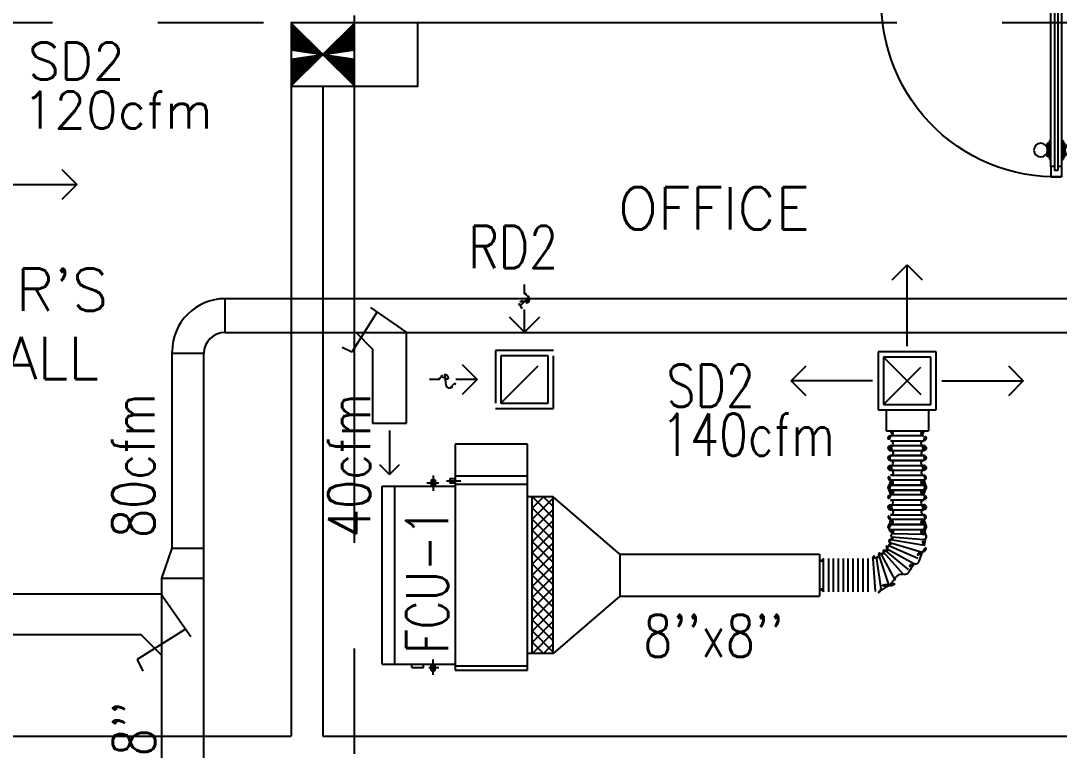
# Model space of a CAD drawing. Extents: x 417866029 to 417866302, y 43498045 to 43498122.
# Drawn here: x 417866086.663 to 417866091.583, y 43498075.524 to 43498078.981 of the extents above; entities that cross this region are included whole.
import ezdxf
from ezdxf.enums import TextEntityAlignment as Align

# ---------------------------------------------------------------- set-up
doc = ezdxf.new("R2010")
doc.units = 0
doc.header["$MEASUREMENT"] = 0
doc.linetypes.add('CENTERX2', pattern=[4, 2.5, -0.5, 0.5, -0.5])
doc.linetypes.add('HIDDEN', pattern=[0.375, 0.25, -0.125])
doc.layers.get('0').update_dxf_attribs({"linetype": 'CONTINUOUS'})
for name, color, linetype in [('AXES', 11, 'CENTERX2'), ('COL', 7, 'CONTINUOUS'), ('DOOR', 9, 'CONTINUOUS'), ('DUCT', 6, 'CONTINUOUS'), ('FCU', 6, 'CONTINUOUS'), ('HAT', 11, 'CONTINUOUS'), ('M-AC-FLEX', 7, 'CONTINUOUS'), ('M-EGU.', 2, 'CONTINUOUS'), ('M-TEXT', 2, 'CONTINUOUS'), ('RM-NAME', 9, 'CONTINUOUS'), ('WALL', 9, 'CONTINUOUS')]:
    doc.layers.add(name, color=color, linetype=linetype)
doc.styles.add('ROMANS', font='ROMANS.shx', dxfattribs={"width": 0.6})

# ---------------------------------------------------------------- blocks, each defined once
blk = doc.blocks.new('DOOR90')
at = {"layer": 'DOOR', "color": 7, "linetype": 'ByBlock'}
for p, q in [((-150, 0), (0, 0)), ((-150, 0), (-150, -25)), ((0, -50), (-113.7099299924448, 0)), ((0, -50), (-40.1457343158545, 0)), ((0, -50), (0, 0)), ((-1000, -25), (-1050, -25)), ((-1050, -75), (-1050, -25)), ((-1050, -25), (-1050, -75)), ((-1000, -41.9999999999709), (-1020, -41.9999999999709)), ((-1020, -42), (-1020, -58)), ((-1000, -25), (-1000, -41.9999999999709)), ((-877.6424572214019, -17.79999999995925), (-967.6424572214019, -17.79999999995925)), ((-967.6424572214019, -25), (-967.6424572214019, -17.79999999995925)), ((-955.0424572214251, -8.799999999959255), (-890.2424572213786, -8.799999999959255)), ((-955.0424572214251, -17.79999999995925), (-955.0424572214251, -8.799999999959255)), ((-955.0424572214251, -17.79999999995925), (-890.2424572213786, -17.79999999995925)), ((-890.2424572213786, -17.79999999995925), (-890.2424572213786, -8.799999999959255)), ((-877.6424572214019, -25), (-877.6424572214019, -17.79999999995925)), ((-200, -25), (-150, -25)), ((-200, -42), (-200, -25)), ((-180, -42), (-200, -42)), ((-180, -58), (-180, -42)), ((-150, -25), (-100, -25)), ((-150, -75), (-150, -25)), ((-100, -25), (-100, -50)), ((0, -50), (-100, -36.64271395650576)), ((-1000, -75), (-1050, -74.99999999947613)), ((-1000, -58), (-1020, -58)), ((-1000, -58), (-1000, -75)), ((-967.6424572214019, -75), (-967.6424572214019, -82.20000000004075)), ((-877.6424572214019, -82.20000000004075), (-967.6424572214019, -82.20000000004075)), ((-955.0424572214251, -82.20000000004075), (-890.2424572213786, -82.20000000004075)), ((-955.0424572214251, -82.20000000004075), (-955.0424572214251, -91.20000000004075)), ((-955.0424572214251, -91.20000000004075), (-890.2424572213786, -91.20000000004075)), ((-890.2424572213786, -82.20000000004075), (-890.2424572213786, -91.20000000004075)), ((-877.6424572214019, -75), (-877.6424572214019, -82.20000000004075)), ((-200, -58), (-180, -58)), ((-200, -75), (-200, -58)), ((-150, -75), (-200, -75)), ((-100, -50), (0, -50)), ((-150, -875), (-100, -875)), ((-150, -900), (-150, -875)), ((0, -850), (-113.7099299924448, -900)), ((-100, -875), (-100, -850)), ((0, -850), (-100, -863.3572860434942)), ((-100, -850), (0, -850)), ((0, -850), (-40.1457343158545, -900)), ((0, -850), (0, -900)), ((-150, -900), (0, -900)), ((0, -900), (-150, -900))]:
    blk.add_line(p, q, dxfattribs=at)
at = {"layer": 'DOOR', "linetype": 'ByBlock'}
for p, q in [((-200, -25), (-1000, -25)), ((-200, -42), (-1000, -41.9999999999709)), ((-200, -58), (-1000, -58)), ((-1000, -75), (-200, -75))]:
    blk.add_line(p, q, dxfattribs=at)
at = {"layer": 'DOOR', "color": 7, "linetype": 'ByBlock'}
for centre in [(-922.6424572214019, 23.53094421501737), (-922.6424572214019, -123.5309442149592)]:
    blk.add_circle(centre, 32.39999999998526, dxfattribs=at)
for centre, radius, start, end in [((0, -50), 154.4019578127773, 161.1052885482714, 166.2857707768669), ((0, -50), 94.40195781277725, 148.0181880328085, 180), ((0, -50), 134.4019578127773, 158.159849394549, 169.2800236450682), ((0, -50), 114.4019578127773, 154.0838418822192, 167.37742587102), ((0, -50), 74.40195781277725, 137.7764264185456, 180), ((0, -50), 54.40195781277725, 113.2073828924446, 180), ((0, -50), 34.40195781277725, 90, 180), ((0, -50), 14.40195781277725, 90, 180), ((0, -850), 134.4019578127773, 190.7199763549318, 201.840150605451), ((0, -850), 94.40195781277725, 180, 211.9818119671915), ((0, -850), 74.40195781277725, 180, 222.2235735814543), ((0, -850), 54.40195781277725, 180, 246.7926171075554), ((0, -850), 34.40195781277725, 180, 270), ((0, -850), 14.40195781277725, 180, 270), ((0, -850), 154.4019578127773, 193.7142292231331, 198.8947114517286)]:
    blk.add_arc(centre, radius, start, end, dxfattribs=at)
at = {"layer": 'DOOR', "linetype": 'HIDDEN', "ltscale": 0.5}
blk.add_arc((-222.2222222220153, -49.99999999976717), 828.155208510499, 178.270116378131, 275.0030377036063, dxfattribs=at)
blk = doc.blocks.new('*X37')
at = {"color": 0}
for p, q in [((16890.47746209932, -2466.570672882412), (16943.4517006644, -2413.596434317336)), ((16890.47746209932, -2519.603681471403), (16990.47746209933, -2419.603681471401)), ((16990.47746209933, -2512.466117304769), (16891.6077791119, -2413.596434317336)), ((16990.47746209933, -2459.433108715778), (16944.64078770089, -2413.596434317336)), ((16990.47746209933, -2565.49912589376), (16890.47746209932, -2465.499125893757)), ((16890.47746209932, -2572.636690060394), (16990.47746209933, -2472.636690060392)), ((16990.47746209933, -2618.532134482751), (16890.47746209932, -2518.532134482748)), ((16890.47746209932, -2625.669698649385), (16990.47746209933, -2525.669698649383)), ((16990.47746209933, -2671.565143071742), (16890.47746209932, -2571.565143071739)), ((16890.47746209932, -2678.702707238376), (16990.47746209933, -2578.702707238374)), ((16990.47746209933, -2724.598151660733), (16890.47746209932, -2624.59815166073)), ((16890.47746209932, -2731.735715827367), (16990.47746209933, -2631.735715827365)), ((16990.47746209933, -2777.631160249724), (16890.47746209932, -2677.631160249721)), ((16890.47746209932, -2784.768724416358), (16990.47746209933, -2684.768724416357)), ((16990.47746209933, -2830.664168838715), (16890.47746209932, -2730.664168838713)), ((16890.47746209932, -2837.801733005349), (16990.47746209933, -2737.801733005348)), ((16990.47746209933, -2883.697177427706), (16890.47746209932, -2783.697177427704)), ((16890.47746209932, -2890.83474159434), (16990.47746209933, -2790.834741594339)), ((16990.47746209933, -2936.730186016697), (16890.47746209932, -2836.730186016694)), ((16890.47746209932, -2943.867750183331), (16990.47746209933, -2843.86775018333)), ((16990.47746209933, -2989.763194605689), (16890.47746209932, -2889.763194605686)), ((16890.47746209932, -2996.900758772323), (16990.47746209933, -2896.900758772321)), ((16990.47746209933, -3042.796203194679), (16890.47746209932, -2942.796203194677)), ((16890.47746209932, -3049.933767361314), (16990.47746209933, -2949.933767361312)), ((16990.47746209933, -3095.82921178367), (16890.47746209932, -2995.829211783668)), ((16890.47746209932, -3102.966775950305), (16990.47746209933, -3002.966775950303)), ((16990.47746209933, -3148.862220372662), (16890.47746209932, -3048.862220372659)), ((16891.53081232129, -3154.946434317336), (16990.47746209933, -3055.999784539294)), ((16943.52866745501, -3154.946434317336), (16890.47746209932, -3101.89522896165)), ((16944.56382091028, -3154.946434317336), (16990.47746209933, -3109.032793128285))]:
    blk.add_line(p, q, dxfattribs=at)
blk = doc.blocks.new('RM1')
at = {"layer": 'RM-NAME', "style": 'ROMANS'}
for tag, p in [('ROOMNAME1', (0, 323.8095238059759)), ('ROOMNAME2', (0, 0))]:
    blk.add_attdef(tag, text='', height=200, dxfattribs=at).set_placement(p, align=Align.MIDDLE)
blk = doc.blocks.new('C5')
at = {"layer": 'HAT', "linetype": 'ByBlock'}
h = blk.add_hatch(dxfattribs=at)
h.set_pattern_fill('ANSI31', color=256, scale=300, style=0)
h.set_pattern_definition([(45, (-223356.1822811712, -51411.00533739349), (-26.51650429449553, 26.51650429449553), [])])
h.paths.add_polyline_path([(300.0000000001455, 300.0000000000218), (0, 300.0000000000146), (0, 1.455191522836685e-11), (300.0000000001164, 3.637978807091713e-11)])
h.paths.add_polyline_path([(599.9999999999709, 300.0000000000073), (300.0000000001455, 300.0000000000073), (300.0000000000873, 4.365574568510056e-11), (600, 6.548361852765083e-11)])
at = {"layer": 'COL'}
blk.add_lwpolyline([(600, 300.0000000000509), (0, 300.0000000000218), (0, 2.91038304567337e-11), (600, 5.820766091346741e-11)], close=True, dxfattribs=at)

msp = doc.modelspace()

# ---------------------------------------------------------------- linework, layer by layer
at = {"layer": 'AXES'}
for p, q in [((417866088.2434642, 43498044.50641705), (417866088.2434642, 43498121.77705345)), ((417866102.8126107, 43498078.97071069), (417866042.6034642, 43498078.97071069))]:
    msp.add_line(p, q, dxfattribs=at)
at = {"layer": 'DUCT'}
for p, q in [((417866092.0935169, 43498077.66372834), (417866087.6303625, 43498077.66372834)), ((417866088.4895396, 43498077.50454946), (417866088.321602, 43498077.62214054)), ((417866088.3510345, 43498077.60153171), (417866088.2308887, 43498077.41006324)), ((417866087.6303625, 43498077.50372834), (417866092.0935169, 43498077.50372834)), ((417866088.2495396, 43498077.50454946), (417866088.3295395, 43498077.42454945)), ((417866088.4895396, 43498077.07328714), (417866088.4895396, 43498077.50454946)), ((417866088.2308887, 43498077.41006324), (417866088.1857352, 43498077.43308163)), ((417866088.3295395, 43498077.42454945), (417866088.3295395, 43498077.07328714)), ((417866088.2308887, 43498077.41006324), (417866088.2308887, 43498077.41006324)), ((417866088.3295395, 43498077.07328714), (417866088.4895396, 43498077.07328714)), ((417866087.3273774, 43498076.26383481), (417866082.4381207, 43498076.26383481)), ((417866087.3273774, 43498076.26383481), (417866087.4684867, 43498076.06230983)), ((417866087.4437561, 43498076.09762881), (417866087.2139939, 43498075.95345377)), ((417866082.4381207, 43498076.07183481), (417866087.2313774, 43498076.07183481)), ((417866087.3273774, 43498075.97583481), (417866087.2313774, 43498076.07183481)), ((417866087.2139939, 43498075.95345377), (417866087.2139939, 43498075.95345377)), ((417866087.2139939, 43498075.95345377), (417866087.241616, 43498075.89926957))]:
    msp.add_line(p, q, dxfattribs=at)
at = {"layer": 'DUCT', "linetype": 'Continuous'}
for p, q in [((417866087.6303625, 43498077.50372834), (417866087.6303625, 43498077.66372834)), ((417866087.5303625, 43498077.40372834), (417866087.3803625, 43498077.40372834)), ((417866087.3303625, 43498076.33953376), (417866087.3803625, 43498076.48091411)), ((417866087.3803625, 43498076.48091411), (417866087.5303625, 43498076.48091411)), ((417866090.4465685, 43498076.45348658), (417866090.4465685, 43498076.25348657)), ((417866087.3303625, 43498076.33953376), (417866087.5303625, 43498076.33953376))]:
    msp.add_line(p, q, dxfattribs=at)
at = {"layer": 'DUCT', "linetype": 'ByBlock'}
for p, q in [((417866087.3803625, 43498076.48091411), (417866087.3803625, 43498077.41372834)), ((417866087.5303625, 43498070.81600826), (417866087.5303625, 43498077.40372834)), ((417866089.500289, 43498076.45348658), (417866089.1857866, 43498076.72416157)), ((417866089.500289, 43498076.45348658), (417866090.4465685, 43498076.45348658)), ((417866089.500289, 43498076.45348658), (417866089.500289, 43498076.25348657)), ((417866087.3303625, 43498074.32976477), (417866087.3303625, 43498076.33953376)), ((417866089.500289, 43498076.25348657), (417866089.1857866, 43498075.98281158)), ((417866089.500289, 43498076.25348657), (417866090.4465685, 43498076.25348657))]:
    msp.add_line(p, q, dxfattribs=at)
at = {"layer": 'DUCT', "linetype": 'Continuous'}
for centre, radius in [((417866087.6303625, 43498077.41372834), 0.25), ((417866087.6303625, 43498077.40372834), 0.1)]:
    msp.add_arc(centre, radius, 90, 180, dxfattribs=at)
at = {"layer": 'FCU', "color": 3}
for p, q in [((417866089.0635616, 43498076.97498658), (417866088.7206616, 43498076.97498658)), ((417866088.7206616, 43498076.97498658), (417866088.7206616, 43498076.82258657)), ((417866089.0635616, 43498076.82258657), (417866089.0635616, 43498076.97498658)), ((417866088.5868838, 43498076.79073658), (417866088.6436455, 43498076.79073658)), ((417866088.6066867, 43498076.80573658), (417866088.6066867, 43498076.77573658)), ((417866088.6066867, 43498076.80573658), (417866088.6266866, 43498076.80573658)), ((417866088.6166866, 43498076.82567082), (417866088.6166866, 43498076.75296675)), ((417866088.6266866, 43498076.80573658), (417866088.6266866, 43498076.77573658)), ((417866088.6795806, 43498076.80113658), (417866088.7478694, 43498076.80113658)), ((417866088.6956616, 43498076.81113657), (417866088.6956616, 43498076.79113658)), ((417866088.6956616, 43498076.81113657), (417866088.7206616, 43498076.81113657)), ((417866088.6956616, 43498076.79113658), (417866088.7206616, 43498076.79113658)), ((417866088.7206616, 43498076.7839044), (417866089.0635616, 43498076.7839044)), ((417866088.4349116, 43498075.93123657), (417866088.4349116, 43498076.77573658)), ((417866089.1857866, 43498076.72416157), (417866089.0635616, 43498076.72416157)), ((417866089.0857866, 43498075.98281158), (417866089.0857866, 43498076.72416157)), ((417866089.1857866, 43498075.98281158), (417866089.1857866, 43498076.72416157)), ((417866088.6166866, 43498075.88130233), (417866088.6166866, 43498075.9540064)), ((417866089.1857866, 43498075.98281158), (417866089.0635616, 43498075.98281158)), ((417866088.5162224, 43498075.91623658), (417866088.5162224, 43498075.93123657)), ((417866088.5162224, 43498075.91623658), (417866088.5711566, 43498075.91623658)), ((417866088.5711566, 43498075.91623658), (417866088.5711566, 43498075.93123657)), ((417866088.5959657, 43498075.91623658), (417866088.6436455, 43498075.91623658)), ((417866088.6066867, 43498075.90123658), (417866088.6066867, 43498075.93123657)), ((417866088.6066867, 43498075.90123658), (417866088.6266866, 43498075.90123658)), ((417866088.6266866, 43498075.90123658), (417866088.6266866, 43498075.93123657)), ((417866088.7206616, 43498075.92306875), (417866089.0635616, 43498075.92306875))]:
    msp.add_line(p, q, dxfattribs=at)
at = {"layer": 'FCU', "color": 6}
for p, q in [((417866088.7206616, 43498076.82258657), (417866088.7206616, 43498075.90266158)), ((417866089.0635616, 43498076.82258657), (417866088.7206616, 43498076.82258657)), ((417866089.0635616, 43498075.90266158), (417866089.0635616, 43498076.82258657)), ((417866088.3745866, 43498075.93123657), (417866088.3745866, 43498076.77573658)), ((417866088.3745866, 43498076.77573658), (417866088.7206616, 43498076.77573658)), ((417866088.3745866, 43498075.93123657), (417866088.7206616, 43498075.93123657)), ((417866088.7206616, 43498075.90266158), (417866089.0635616, 43498075.90266158))]:
    msp.add_line(p, q, dxfattribs=at)
at = {"layer": 'M-AC-FLEX', "color": 11}
for p, q in [((417866090.783801, 43498077.03684732), (417866090.940816, 43498077.03684732)), ((417866090.783801, 43498076.99074122), (417866090.940816, 43498076.99074122)), ((417866090.9410217, 43498077.01379427), (417866090.7840067, 43498077.01379427)), ((417866090.783801, 43498076.96727862), (417866090.940816, 43498076.96727862)), ((417866090.783801, 43498076.94381607), (417866090.940816, 43498076.94381607)), ((417866090.783801, 43498076.92035347), (417866090.940816, 43498076.92035347)), ((417866090.783801, 43498076.89730234), (417866090.940816, 43498076.89730234)), ((417866090.9410217, 43498076.92035539), (417866090.7840067, 43498076.92035539)), ((417866090.9410217, 43498076.89730042), (417866090.7840067, 43498076.89730042)), ((417866090.783801, 43498076.87383974), (417866090.940816, 43498076.87383974)), ((417866090.783801, 43498076.85037719), (417866090.940816, 43498076.85037719)), ((417866090.783801, 43498076.82691459), (417866090.940816, 43498076.82691459)), ((417866090.7840066, 43498076.78039902), (417866090.9410216, 43498076.78039902)), ((417866090.7840066, 43498076.78039902), (417866090.9410216, 43498076.78039902)), ((417866090.7840066, 43498076.78039902), (417866090.9410216, 43498076.78039902)), ((417866090.7840066, 43498076.78039902), (417866090.9410216, 43498076.78039902)), ((417866090.9410217, 43498076.80386154), (417866090.7840067, 43498076.80386154)), ((417866090.9410217, 43498076.78039894), (417866090.7840067, 43498076.78039894)), ((417866090.9410217, 43498076.78039894), (417866090.7840067, 43498076.78039894)), ((417866090.7840066, 43498076.75693645), (417866090.9410216, 43498076.75693645)), ((417866090.7840066, 43498076.75693645), (417866090.9410216, 43498076.75693645)), ((417866090.7840066, 43498076.75693645), (417866090.9410216, 43498076.75693645)), ((417866090.7840066, 43498076.75693645), (417866090.9410216, 43498076.75693645)), ((417866090.9410217, 43498076.75693654), (417866090.7840067, 43498076.75693654)), ((417866090.9410217, 43498076.75693654), (417866090.7840067, 43498076.75693654)), ((417866090.9410217, 43498076.73347393), (417866090.7840067, 43498076.73347393)), ((417866090.783801, 43498076.71042088), (417866090.940816, 43498076.71042088)), ((417866090.783801, 43498076.68695828), (417866090.940816, 43498076.68695828)), ((417866090.783801, 43498076.66349573), (417866090.940816, 43498076.66349573)), ((417866090.783801, 43498076.64003313), (417866090.940816, 43498076.64003313)), ((417866090.7840066, 43498076.59351755), (417866090.9410216, 43498076.59351755)), ((417866090.9410217, 43498076.61698008), (417866090.7840067, 43498076.61698008)), ((417866090.9410217, 43498076.59351747), (417866090.7840067, 43498076.59351747)), ((417866090.7840066, 43498076.57005499), (417866090.9410216, 43498076.57005499)), ((417866090.7885686, 43498076.5355526), (417866090.9410216, 43498076.52312985)), ((417866090.9410216, 43498076.54659244), (417866090.7906497, 43498076.54865459)), ((417866090.7751864, 43498076.49402477), (417866090.9130695, 43498076.43325458)), ((417866090.78057, 43498076.50860629), (417866090.9336055, 43498076.46275386)), ((417866090.7836184, 43498076.52322327), (417866090.9449116, 43498076.49617305)), ((417866090.7145912, 43498076.4399395), (417866090.7366667, 43498076.2900152)), ((417866090.7274379, 43498076.44707822), (417866090.7758173, 43498076.30446851)), ((417866090.7367709, 43498076.45508615), (417866090.8061071, 43498076.32874414)), ((417866090.7485052, 43498076.46323351), (417866090.8435087, 43498076.35739509)), ((417866090.7596784, 43498076.46899638), (417866090.8676391, 43498076.38093606)), ((417866090.7680404, 43498076.47880094), (417866090.8976499, 43498076.40669978)), ((417866090.4657083, 43498076.27497904), (417866090.4657083, 43498076.4319941)), ((417866090.4887614, 43498076.43219978), (417866090.4887614, 43498076.27518473)), ((417866090.5122238, 43498076.43219978), (417866090.5122238, 43498076.27518473)), ((417866090.512224, 43498076.43219978), (417866090.512224, 43498076.27518473)), ((417866090.5356864, 43498076.43219978), (417866090.5356864, 43498076.27518473)), ((417866090.5356865, 43498076.43219978), (417866090.5356865, 43498076.27518473)), ((417866090.559149, 43498076.43219978), (417866090.559149, 43498076.27518473)), ((417866090.582202, 43498076.27497904), (417866090.582202, 43498076.4319941)), ((417866090.6056272, 43498076.27497904), (417866090.6056272, 43498076.4319941)), ((417866090.6286803, 43498076.43219978), (417866090.6286803, 43498076.27518473)), ((417866090.6521429, 43498076.43219978), (417866090.6521429, 43498076.27518473)), ((417866090.6756054, 43498076.43219978), (417866090.6756054, 43498076.27518473)), ((417866090.6990679, 43498076.43219978), (417866090.7110609, 43498076.27598621))]:
    msp.add_line(p, q, dxfattribs=at)
at = {"layer": 'M-AC-FLEX'}
for points in [[(417866090.7840067, 43498077.03725674, -1), (417866090.7840067, 43498077.01379421)], [(417866090.7840069, 43498077.0372568, -0.6067944643373333), (417866090.7936169, 43498077.01879729, -0.6067944643373333)], [(417866090.9410215, 43498077.0372568, 0.6067944643373333), (417866090.9314115, 43498077.01879729, 0.6067944643373333)], [(417866090.9410217, 43498077.03725674, 1), (417866090.9410217, 43498077.01379421)], [(417866090.7838428, 43498076.94381609, 0.0008904127244992406), (417866090.783801, 43498076.94381616, -0.9999999999999997), (417866090.783801, 43498076.96727855, 0.9999999999999997), (417866090.783801, 43498076.99074122, -0.008922227067377475), (417866090.7833896, 43498076.99074122)], [(417866090.7840067, 43498077.01379421, 0.9998379277357049), (417866090.7835953, 43498076.99073937)], [(417866090.7835953, 43498077.01379421, -0.004461024754221227), (417866090.783801, 43498077.01379234)], [(417866090.9407743, 43498076.94381609, -0.0008904127244992406), (417866090.940816, 43498076.94381616, 0.9999999999999997), (417866090.940816, 43498076.96727855, -1), (417866090.940816, 43498076.99074122, 1.018005099723095), (417866090.940816, 43498077.01379234)], [(417866090.7838428, 43498076.96727861, -0.0008904127244992406), (417866090.783801, 43498076.96727854, 0.9999999999999997), (417866090.783801, 43498076.94381615, -0.9999999999999997), (417866090.783801, 43498076.92035347, 0.008922227067377475), (417866090.7833896, 43498076.92035347)], [(417866090.9407743, 43498076.96727861, 0.0008904127244992406), (417866090.940816, 43498076.96727854, -0.9999999999999997), (417866090.940816, 43498076.94381615, 1), (417866090.940816, 43498076.92035347, -1.018005099723095), (417866090.940816, 43498076.89730235)], [(417866090.7838428, 43498076.85037721, 0.0008904127244992406), (417866090.783801, 43498076.85037728, -0.9999999999999997), (417866090.783801, 43498076.87383967, 0.9999999999999997), (417866090.783801, 43498076.89730234, -0.008922227067377475), (417866090.7833896, 43498076.89730234)], [(417866090.7840067, 43498076.92035533, 0.9998379277357049), (417866090.7835953, 43498076.89730049)], [(417866090.7840067, 43498076.89730049, -0.9998379277357049), (417866090.7835953, 43498076.92035533)], [(417866090.7835953, 43498076.92035533, -0.004461024754221227), (417866090.783801, 43498076.92035346)], [(417866090.7835953, 43498076.89730049, 0.004461024754221227), (417866090.783801, 43498076.89730235)], [(417866090.9407743, 43498076.85037721, -0.0008904127244992406), (417866090.940816, 43498076.85037728, 0.9999999999999997), (417866090.940816, 43498076.87383967, -1), (417866090.940816, 43498076.89730234, 1.018005099723095), (417866090.940816, 43498076.92035346)], [(417866090.7838428, 43498076.87383973, -0.0008904127244992406), (417866090.783801, 43498076.87383966, 0.9999999999999997), (417866090.783801, 43498076.85037727, -0.9999999999999997), (417866090.783801, 43498076.82691459, 0.008922227067377475), (417866090.7833896, 43498076.82691459)], [(417866090.7840067, 43498076.80386161, -0.9998379277357049), (417866090.7835953, 43498076.82691645)], [(417866090.9407743, 43498076.87383973, 0.0008904127244992406), (417866090.940816, 43498076.87383966, -0.9999999999999997), (417866090.940816, 43498076.85037727, 1), (417866090.940816, 43498076.82691459, -1.018005099723095), (417866090.940816, 43498076.80386347)], [(417866090.7840067, 43498076.80386161, -1), (417866090.7840067, 43498076.78039908, 0.9999999999999997), (417866090.7840067, 43498076.7569364)], [(417866090.7906497, 43498076.80179941, -0.7366527042480485), (417866090.7840066, 43498076.78039902, 0.9999999999999997), (417866090.7840066, 43498076.75693645)], [(417866090.7840067, 43498076.73347386, 1), (417866090.7840067, 43498076.75693639, -0.9999999999999997), (417866090.7840067, 43498076.78039907)], [(417866090.7840066, 43498076.75693645, -1), (417866090.7840066, 43498076.78039902)], [(417866090.7906497, 43498076.73553606, 0.7366527042480485), (417866090.7840066, 43498076.75693645, -0.9999999999999997), (417866090.7840066, 43498076.78039902)], [(417866090.7840066, 43498076.78039902, 1), (417866090.7840066, 43498076.75693645)], [(417866090.7839627, 43498076.75693654, -0.9981335392124654), (417866090.7840066, 43498076.78039902)], [(417866090.7840066, 43498076.78039902, 1), (417866090.7840066, 43498076.75693645)], [(417866090.7840066, 43498076.75693645, -1), (417866090.7840066, 43498076.78039902)], [(417866090.7839627, 43498076.78039894, 0.9981335392124654), (417866090.7840066, 43498076.75693645)], [(417866090.783949, 43498076.75693654, -0.9974212251663762), (417866090.7840067, 43498076.78039907)], [(417866090.783949, 43498076.78039894, 0.9974212251663762), (417866090.7840067, 43498076.7569364)], [(417866090.7835953, 43498076.80386161, 0.004461024754221227), (417866090.783801, 43498076.80386347)], [(417866090.7840066, 43498076.78039902, 0.6067944643373333), (417866090.7936166, 43498076.79885852, 0.6067944643373333)], [(417866090.9410215, 43498076.80386156, 1), (417866090.9410215, 43498076.78039902, -0.9999999999999997), (417866090.9410215, 43498076.75693645)], [(417866090.9410215, 43498076.78039902, -0.6067944643373333), (417866090.9314115, 43498076.79885852, -0.6067944643373333)], [(417866090.9410215, 43498076.73347391, -1), (417866090.9410215, 43498076.75693645, 0.9999999999999997), (417866090.9410215, 43498076.78039902)], [(417866090.9410217, 43498076.78039908, -1), (417866090.9410217, 43498076.80386161)], [(417866090.9410217, 43498076.80386161, 1), (417866090.9410217, 43498076.78039908, -0.9999999999999997), (417866090.9410217, 43498076.7569364)], [(417866090.9410217, 43498076.73347386, -1), (417866090.9410217, 43498076.75693639, 0.9999999999999997), (417866090.9410217, 43498076.78039907)], [(417866090.9410215, 43498076.75693645, 1), (417866090.9410215, 43498076.78039902)], [(417866090.9410215, 43498076.78039902, -1), (417866090.9410215, 43498076.75693645)], [(417866090.9410215, 43498076.78039902, -1), (417866090.9410215, 43498076.75693645)], [(417866090.9410215, 43498076.75693645, 1), (417866090.9410215, 43498076.78039902)], [(417866090.9410217, 43498076.7569364, 1), (417866090.9410217, 43498076.78039908)], [(417866090.9410217, 43498076.7569364, 1), (417866090.9410217, 43498076.78039908)], [(417866090.9410217, 43498076.78039907, -1), (417866090.9410217, 43498076.75693639)], [(417866090.9410217, 43498076.78039907, -1), (417866090.9410217, 43498076.75693639)], [(417866090.9410794, 43498076.75693654, 0.9974212251663762), (417866090.9410217, 43498076.78039907)], [(417866090.9410794, 43498076.78039894, -0.9974212251663762), (417866090.9410217, 43498076.7569364)], [(417866090.7840067, 43498076.73347386, 0.9998379277357049), (417866090.7835953, 43498076.71041902)], [(417866090.7835953, 43498076.73347386, -0.004461024754221227), (417866090.783801, 43498076.733472)], [(417866090.7840066, 43498076.75693645, -0.6067944643373333), (417866090.7936166, 43498076.73847695, -0.6067944643373333)], [(417866090.9407743, 43498076.66349574, -0.0008904127244992406), (417866090.940816, 43498076.66349581, 0.9999999999999997), (417866090.940816, 43498076.6869582, -1), (417866090.940816, 43498076.71042088, 1.018005099723095), (417866090.940816, 43498076.733472)], [(417866090.9410215, 43498076.75693645, 0.6067944643373333), (417866090.9314115, 43498076.73847695, 0.6067944643373333)], [(417866090.9410217, 43498076.75693639, 1), (417866090.9410217, 43498076.73347386)], [(417866090.7838428, 43498076.66349574, 0.0008904127244992406), (417866090.783801, 43498076.66349581, -0.9999999999999997), (417866090.783801, 43498076.6869582, 0.9999999999999997), (417866090.783801, 43498076.71042088, -0.008922227067377475), (417866090.7833896, 43498076.71042088)], [(417866090.7838428, 43498076.68695826, -0.0008904127244992406), (417866090.783801, 43498076.68695819, 0.9999999999999997), (417866090.783801, 43498076.6634958, -0.9999999999999997), (417866090.783801, 43498076.64003313, 0.008922227067377475), (417866090.7833896, 43498076.64003313)], [(417866090.9407743, 43498076.68695826, 0.0008904127244992406), (417866090.940816, 43498076.68695819, -0.9999999999999997), (417866090.940816, 43498076.6634958, 1), (417866090.940816, 43498076.64003313, -1.018005099723095), (417866090.940816, 43498076.61698201)], [(417866090.7840067, 43498076.61698014, -0.9998379277357049), (417866090.7835953, 43498076.64003498)], [(417866090.7840067, 43498076.61698014, -1), (417866090.7840067, 43498076.59351761, 0.9999999999999997), (417866090.7840067, 43498076.57005493)], [(417866090.7906497, 43498076.54865459, 0.7366527042480485), (417866090.7840066, 43498076.57005499, -0.9999999999999997), (417866090.7840066, 43498076.59351755)], [(417866090.7840066, 43498076.59351755, 1), (417866090.7840066, 43498076.57005499)], [(417866090.7835953, 43498076.61698014, 0.004461024754221227), (417866090.783801, 43498076.61698201)], [(417866090.9410215, 43498076.54659244, -1), (417866090.9410215, 43498076.57005499, 0.9999999999999997), (417866090.9410215, 43498076.59351755)], [(417866090.9410217, 43498076.59351761, -1), (417866090.9410217, 43498076.61698014)], [(417866090.9410217, 43498076.61698014, 1), (417866090.9410217, 43498076.59351761, -0.9999999999999997), (417866090.9410217, 43498076.57005493)], [(417866090.9410215, 43498076.59351755, -1), (417866090.9410215, 43498076.57005499)], [(417866090.9410217, 43498076.57005493, 1), (417866090.9410217, 43498076.59351761)], [(417866090.7789595, 43498076.50953773, -0.7889296185133154), (417866090.7843512, 43498076.52319064, 1.030272386508582), (417866090.7885686, 43498076.5355526)], [(417866090.7840066, 43498076.57005499, -0.6067944643373333), (417866090.7936166, 43498076.55159548, -0.6067944643373333)], [(417866090.7885686, 43498076.5355526, -0.6358369232681167), (417866090.7906497, 43498076.54865459, -0.7241608813488177)], [(417866090.9410215, 43498076.57005499, 1), (417866090.9410215, 43498076.54659244, -0.9999999999999997), (417866090.9410215, 43498076.52312986)], [(417866090.9410215, 43498076.57005499, 0.6067944643373333), (417866090.9314115, 43498076.55159548, 0.6067944643373333)], [(417866090.9446244, 43498076.49622121, -0.5759394280693508), (417866090.9410215, 43498076.52312986, 0.9999999999999997), (417866090.9410215, 43498076.54659244)], [(417866090.7680405, 43498076.47880094, -0.8502721617339409), (417866090.7720747, 43498076.49456745, 1.072461327911159), (417866090.7789595, 43498076.50953773)], [(417866090.9336055, 43498076.46275386, 0.66504159873545), (417866090.9449115, 43498076.49617305)], [(417866090.4465685, 43498076.42289802, 0.6319346001468779), (417866090.4657083, 43498076.4319941, -1.018005099723095), (417866090.4887595, 43498076.4319941)], [(417866090.4887613, 43498076.43219978, 1), (417866090.5122238, 43498076.43219978, -0.9999999999999997), (417866090.5356865, 43498076.43219978)], [(417866090.5122238, 43498076.43219978, -1), (417866090.5356865, 43498076.43219978)], [(417866090.559149, 43498076.43219978, -1), (417866090.5356865, 43498076.43219978, 0.9999999999999997), (417866090.5122238, 43498076.43219978)], [(417866090.5356865, 43498076.43219978, 1), (417866090.5122238, 43498076.43219978)], [(417866090.6056646, 43498076.43195671, -0.9984073273170896), (417866090.582202, 43498076.4319941, 1.018005099723095), (417866090.5591509, 43498076.4319941)], [(417866090.5821646, 43498076.43195671, 0.9984073273170896), (417866090.6056272, 43498076.4319941, -1.018005099723095), (417866090.6286784, 43498076.4319941)], [(417866090.6286802, 43498076.43219978, 1), (417866090.6521428, 43498076.43219978, -0.9999999999999997), (417866090.6756054, 43498076.43219978)], [(417866090.6756054, 43498076.43219978, 1), (417866090.6521428, 43498076.43219978)], [(417866090.6990715, 43498076.4319089, -0.8795186256916419), (417866090.7145911, 43498076.43993949, 1.034976402134338), (417866090.7274379, 43498076.44707822)], [(417866090.7274379, 43498076.44707822, -1.125229476541332), (417866090.7367709, 43498076.45508616, 1.125109979971999), (417866090.7477869, 43498076.46453983, 0.8939543854193712)], [(417866090.7477869, 43498076.46453983, -0.6981972938900255), (417866090.7596784, 43498076.46899639, 1.180405310186322), (417866090.7680405, 43498076.47880094)], [(417866090.9336055, 43498076.46275386, 0.6527634990281133), (417866090.9130695, 43498076.43325458, -0.7640765146034335), (417866090.8976498, 43498076.40669978, 0.4285672725861293), (417866090.8676391, 43498076.38093606, -0.6960926082544788), (417866090.8435087, 43498076.35739509)], [(417866090.4657457, 43498076.43195671, -0.6322644670482122), (417866090.4465685, 43498076.42292854, -0.6322644670482122)], [(417866090.5122238, 43498076.43219978, -1), (417866090.4887613, 43498076.43219978)], [(417866090.5356865, 43498076.43219978, 1), (417866090.559149, 43498076.43219978)], [(417866090.6521428, 43498076.43219978, -1), (417866090.6286802, 43498076.43219978)], [(417866090.6756054, 43498076.43219978, 0.9874952921248068), (417866090.6990715, 43498076.4319089, 0.6067944643373333)], [(417866090.7758173, 43498076.30446851, 0.6044365867371791), (417866090.8061071, 43498076.32874414, -0.4979927686968896), (417866090.8435087, 43498076.35739509)], [(417866090.4657457, 43498076.27501643, 0.6322644670482122), (417866090.4465685, 43498076.2840446, 0.6322644670482122)], [(417866090.4465685, 43498076.28407512, -0.6319346001468779), (417866090.4657083, 43498076.27497904, 0.008922227067377475), (417866090.4657083, 43498076.27456767)], [(417866090.4887613, 43498076.27518473, -1), (417866090.5122238, 43498076.27518473, 0.9999999999999997), (417866090.5356865, 43498076.27518473)], [(417866090.559149, 43498076.27518473, 1), (417866090.5356865, 43498076.27518473, -0.9999999999999997), (417866090.5122238, 43498076.27518473)], [(417866090.5821646, 43498076.27501643, -0.9984073273170896), (417866090.6056272, 43498076.27497904, 0.008922227067377475), (417866090.6056272, 43498076.27456767)], [(417866090.6056646, 43498076.27501643, 0.9984073273170896), (417866090.582202, 43498076.27497904, -0.008922227067377475), (417866090.582202, 43498076.27456767)], [(417866090.6286802, 43498076.27518473, -1), (417866090.6521428, 43498076.27518473, 0.9999999999999997), (417866090.6756054, 43498076.27518473)], [(417866090.7110608, 43498076.2759862, 0.6615783930473179), (417866090.6756054, 43498076.27518473, -0.9999999999999997), (417866090.6521428, 43498076.27518473)], [(417866090.7759361, 43498076.30408998, 0.5624423143818801), (417866090.7366667, 43498076.2900152, -0.8035913462615775), (417866090.7110608, 43498076.2759862)], [(417866090.4887613, 43498076.27518473, -0.9998379277357049), (417866090.4657065, 43498076.27477336)], [(417866090.4887613, 43498076.27477336, 0.004461024754221227), (417866090.4887595, 43498076.27497904)], [(417866090.559149, 43498076.27518473, 0.9998379277357049), (417866090.5822039, 43498076.27477336)], [(417866090.559149, 43498076.27477336, -0.004461024754221227), (417866090.5591509, 43498076.27497904)], [(417866090.6286802, 43498076.27518473, -0.9998379277357049), (417866090.6056254, 43498076.27477336)], [(417866090.6286802, 43498076.27477336, 0.004461024754221227), (417866090.6286784, 43498076.27497904)]]:
    msp.add_lwpolyline(points, format="xyb", dxfattribs=at)
at = {"layer": 'M-EGU.'}
for p, q in [((417866086.8579601, 43498078.2755524), (417866086.9286708, 43498078.20484173)), ((417866086.5424884, 43498078.20484173), (417866086.9286708, 43498078.20484173)), ((417866086.9286708, 43498078.20484173), (417866086.8579601, 43498078.13413104)), ((417866090.7918035, 43498077.75363665), (417866090.8625142, 43498077.82434733)), ((417866090.8625142, 43498077.43816496), (417866090.8625142, 43498077.82434733)), ((417866090.8625142, 43498077.82434733), (417866090.9332249, 43498077.75363665)), ((417866089.0495142, 43498077.68771251), (417866089.0495142, 43498077.73071069)), ((417866089.0495142, 43498077.50571069), (417866088.9788035, 43498077.57642137)), ((417866089.0495142, 43498077.50571069), (417866089.0495142, 43498077.61256757)), ((417866089.1202249, 43498077.57642137), (417866089.0495142, 43498077.50571069)), ((417866088.9370142, 43498077.39321069), (417866088.9370142, 43498077.16821069)), ((417866089.1620142, 43498077.16821069), (417866089.1620142, 43498077.39321069)), ((417866090.7250142, 43498077.41184733), (417866090.7250142, 43498077.13684733)), ((417866091.0000142, 43498077.41184733), (417866090.7250142, 43498077.41184733)), ((417866091.0000142, 43498077.13684733), (417866091.0000142, 43498077.41184733)), ((417866088.7538036, 43498077.35142137), (417866088.8245142, 43498077.28071069)), ((417866090.3125142, 43498077.27434733), (417866090.3832249, 43498077.34505801)), ((417866091.3418036, 43498077.34505801), (417866091.4125142, 43498077.27434733)), ((417866088.6438327, 43498077.28071069), (417866088.5995142, 43498077.28071069)), ((417866088.8245142, 43498077.28071069), (417866088.7234517, 43498077.28071069)), ((417866088.8245142, 43498077.28071069), (417866088.7538036, 43498077.21000002)), ((417866090.6986966, 43498077.27434733), (417866090.3125142, 43498077.27434733)), ((417866090.3832249, 43498077.20363665), (417866090.3125142, 43498077.27434733)), ((417866091.0263318, 43498077.27434733), (417866091.4125142, 43498077.27434733)), ((417866091.4125142, 43498077.27434733), (417866091.3418036, 43498077.20363665)), ((417866088.9370142, 43498077.16821069), (417866089.1620142, 43498077.16821069)), ((417866090.7250142, 43498077.13684733), (417866091.0000142, 43498077.13684733)), ((417866090.7625142, 43498077.13684733), (417866090.7625142, 43498077.03684733)), ((417866090.9625142, 43498077.13684733), (417866090.9625142, 43498077.03684733)), ((417866088.4094843, 43498077.0385768), (417866088.4094843, 43498076.83112296)), ((417866090.7625142, 43498077.03684733), (417866090.9625142, 43498077.03684733)), ((417866088.3623443, 43498076.87826295), (417866088.4094843, 43498076.83112296)), ((417866088.4094843, 43498076.83112296), (417866088.4566243, 43498076.87826295))]:
    msp.add_line(p, q, dxfattribs=at)
at = {"layer": 'M-EGU.', "linetype": 'HIDDEN'}
for p, q in [((417866089.1870142, 43498077.41821069), (417866088.9120142, 43498077.41821069)), ((417866088.9120142, 43498077.41821069), (417866088.9120142, 43498077.14321069)), ((417866089.1870142, 43498077.14321069), (417866089.1870142, 43498077.41821069)), ((417866088.9370142, 43498077.16821069), (417866089.1620142, 43498077.39321069)), ((417866089.1620142, 43498077.39321069), (417866088.9370142, 43498077.39321069)), ((417866090.9750142, 43498077.38684733), (417866090.7500142, 43498077.38684733)), ((417866090.7500142, 43498077.38684733), (417866090.9750142, 43498077.16184733)), ((417866090.7500142, 43498077.16184733), (417866090.9750142, 43498077.38684733)), ((417866090.7500142, 43498077.38684733), (417866090.7500142, 43498077.16184733)), ((417866090.9750142, 43498077.16184733), (417866090.9750142, 43498077.38684733)), ((417866088.9120142, 43498077.14321069), (417866089.1870142, 43498077.14321069)), ((417866090.7500142, 43498077.16184733), (417866090.9750142, 43498077.16184733))]:
    msp.add_line(p, q, dxfattribs=at)
at = {"layer": 'M-EGU.'}
for points in [[(417866089.0495142, 43498077.68771251, -0.1878616880635112), (417866089.0679513, 43498077.67634755, -0.2026446714702415), (417866089.0728903, 43498077.65677048, -0.6169147816705048), (417866089.04783, 43498077.64867336, 0.6687084752237648), (417866089.0242343, 43498077.63908932, 0.1942850651709176), (417866089.0313498, 43498077.62115166, 0.1860514396155063), (417866089.0495142, 43498077.61256757)], [(417866088.6438327, 43498077.28071069, -0.1324001419046424), (417866088.6549747, 43498077.29679886, -0.15664048728736), (417866088.6703724, 43498077.30314729, -0.7366118572675341), (417866088.6829914, 43498077.27167642, 0.7742319307937748), (417866088.6969121, 43498077.24126323, 0.2033489946306821), (417866088.7179871, 43498077.254991, 0.1938082075567039), (417866088.7234517, 43498077.28071069)]]:
    msp.add_lwpolyline(points, format="xyb", dxfattribs=at)
at = {"layer": 'WALL'}
for p, q in [((417866087.9434642, 43498078.67071069), (417866087.9434642, 43498075.59071069)), ((417866088.0934642, 43498078.67071069), (417866088.0934642, 43498075.59071069)), ((417866086.1184642, 43498075.59071069), (417866087.9434642, 43498075.59071069)), ((417866088.0934642, 43498075.59071069), (417866091.7684642, 43498075.59071069))]:
    msp.add_line(p, q, dxfattribs=at)

# ---------------------------------------------------------------- block references
at = {"layer": 'COL', "linetype": 'ByBlock', "xscale": 0.0009999871253967285, "yscale": 0.001000002026557922, "zscale": 0.001}
msp.add_blockref('C5', (417866087.9434642, 43498078.67071069), dxfattribs=at)
at = {"layer": 'DOOR', "color": 0, "linetype": 'ByBlock', "xscale": -0.001000002026557922, "yscale": 0.001000002026557922, "zscale": 0.001, "rotation": 270}
msp.add_blockref('DOOR90', (417866091.6184652, 43498079.29071056), dxfattribs=at)
at = {"layer": 'FCU', "color": 11, "xscale": 0.0009999871253967285, "yscale": 0.001000002026557922, "zscale": 0.001}
msp.add_blockref('*X37', (417866072.1953092, 43498079.13775801), dxfattribs=at)
at = {"layer": 'RM-NAME'}
ref = msp.add_blockref('RM1', (417866089.9468635, 43498078.09166683), dxfattribs=dict(at, xscale=0.0009999871253967285, yscale=0.001000002026557922, zscale=0.001))
ref.add_attrib('ROOMNAME2', 'OFFICE', dxfattribs={"height": 0.2, "style": 'ROMANS'}).set_placement((417866089.9468635, 43498078.09166683), align=Align.MIDDLE)
ref = msp.add_blockref('RM1', (417866086.4209342, 43498077.38216941), dxfattribs=dict(at, xscale=0.0009999871253967285, yscale=0.001000002026557922, zscale=0.001))
ref.add_attrib('ROOMNAME2', 'ON-CALL', dxfattribs={"height": 0.2, "style": 'ROMANS'}).set_placement((417866086.4209342, 43498077.38216941), align=Align.MIDDLE)
ref.add_attrib('ROOMNAME1', "DOCTOR'S", dxfattribs={"height": 0.2, "style": 'ROMANS'}).set_placement((417866086.4209342, 43498077.70597894), align=Align.MIDDLE)

# ---------------------------------------------------------------- texts
at = {"layer": 'M-TEXT', "style": 'ROMANS'}
for s, p in [('SD2', (417866086.6976187, 43498078.70210738)), ('120cfm', (417866086.6719269, 43498078.47010554))]:
    msp.add_text(s, height=0.175, dxfattribs=at).set_placement(p)
at = {"layer": 'M-TEXT', "linetype": 'ByBlock', "style": 'ROMANS', "width": 0.8}
for s, p in [('RD2', (417866088.7830341, 43498077.80852389)), ('SD2', (417866089.7221365, 43498077.15155086)), ('140cfm', (417866089.6964446, 43498076.91954902)), ("8''x8''", (417866089.6125302, 43498075.96604648))]:
    msp.add_text(s, height=0.2, dxfattribs=at).set_placement(p)
at = {"layer": 'M-TEXT', "style": 'ROMANS'}
for s, width, p in [('80cfm', 0.8, (417866087.2965093, 43498076.53053269)), ('40cfm', 0.8, (417866088.318359, 43498076.53053269)), ('FCU-1', 0.75, (417866088.6878791, 43498075.98140383)), ("FAD 8''x8''", 0.75, (417866087.2989272, 43498074.66197898))]:
    msp.add_text(s, height=0.2, rotation=90, dxfattribs=dict(at, width=width)).set_placement(p)

doc.saveas('drawing.dxf')
